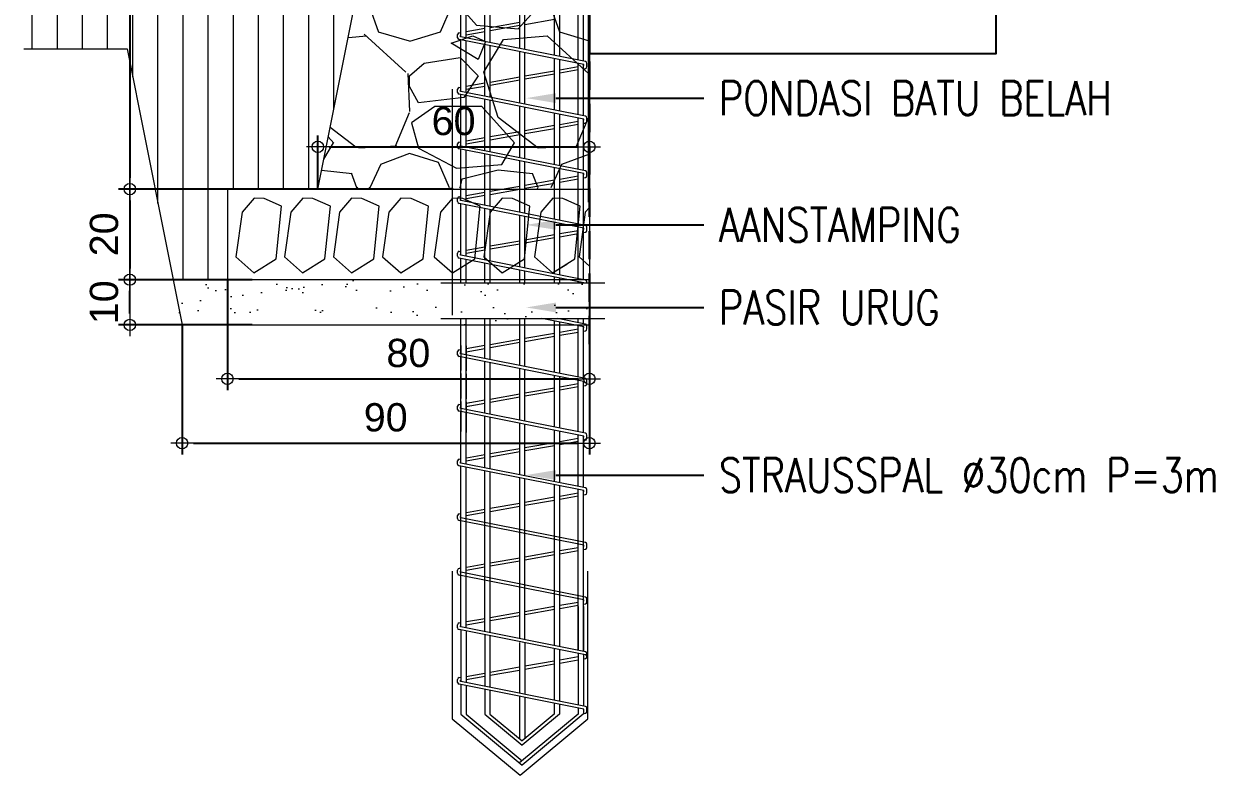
# Model space of a CAD drawing. Header units: millimetres. Extents: x -11 to 1625, y -267 to 180.
# Drawn here: x 885.98 to 896.51, y 97.27 to 103.92 of the extents above; entities that cross this region are included whole.
import ezdxf
from ezdxf import colors
from ezdxf.entities.mleader import LeaderData, LeaderLine
from ezdxf.math import Vec2, Vec3

# ---------------------------------------------------------------- set-up
doc = ezdxf.new("R2010")
doc.units = ezdxf.units.MM
doc.linetypes.add('DASHDOT', pattern=[1, 0.5, -0.25, 0, -0.25])
doc.linetypes.add('HIDDEN', pattern=[0.375, 0.25, -0.125])
for name, color, linetype, lineweight in [('ars', 11, 'Continuous', 5), ('ARSIR BETON', 47, 'Continuous', 5), ('ARSIR WARNA', 43, 'Continuous', 0), ('dinding', 5, 'Continuous', 15), ('KOLOM', 1, 'Continuous', 30), ('TEXT KETERANGAN', 7, 'Continuous', 9), ('u', 6, 'Continuous', 20)]:
    doc.layers.add(name, color=color, linetype=linetype, lineweight=lineweight)
doc.styles.add('ATTR', font='romans.shx', dxfattribs={"width": 0.8, "height": 1.735066})
doc.styles.get("Standard").update_dxf_attribs({"font": 'ARIALUNI.TTF'})
doc.dimstyles.new('SK-25', dxfattribs={"dimtxt": 0.25, "dimasz": 0.1, "dimexe": 0.1, "dimexo": 0, "dimgap": 0.1, "dimtad": 1, "dimdec": 0, "dimlfac": 25, "dimzin": 12, "dimdsep": 46, "dimtxsty": 'Standard', "dimblk": 'BULAT', "dimcen": 0.1, "dimclrd": 256, "dimadec": 0, "dimazin": 3, "dimtfac": 1, "dimtdec": 0, "dimtofl": 0, "dimtmove": 0, "dimatfit": 3, "dimldrblk": 'BULAT', "dimfxl": 0, "dimtolj": 1, "dimtzin": 0, "dimarcsym": 0})

# ---------------------------------------------------------------- blocks, each defined once
blk = doc.blocks.new('BULAT')
for p, q in [((-1, 0), (1, 0)), ((0, -1), (0, 1))]:
    blk.add_line(p, q)
blk.add_circle((0, 0), 0.5)
blk = doc.blocks.new('*D811')
at = {"layer": 'Defpoints', "color": 0}
for p in [(890.985, 102.831), (890.985, 102.473), (888.583, 102.457)]:
    blk.add_point(p, dxfattribs=at)
at = {"layer": 'u', "color": 0, "lineweight": -2}
for p, q in [((888.583, 102.457), (888.583, 102.931)), ((890.985, 102.473), (890.985, 102.931))]:
    blk.add_line(p, q, dxfattribs=at)
at = {"layer": 'u', "lineweight": -2}
blk.add_line((888.683, 102.831), (890.885, 102.831), dxfattribs=at)
at = {"layer": 'u', "lineweight": -2, "xscale": 0.1, "yscale": 0.1, "zscale": 0.1, "rotation": 180}
blk.add_blockref('BULAT', (888.583, 102.831), dxfattribs=at)
at = {"layer": 'u', "lineweight": -2, "xscale": 0.1, "yscale": 0.1, "zscale": 0.1}
blk.add_blockref('BULAT', (890.985, 102.831), dxfattribs=at)
at = {"layer": 'u', "color": 0, "insert": (889.784, 103.058), "char_height": 0.25, "attachment_point": 5}
blk.add_mtext('\\A1;60', dxfattribs=at)
blk = doc.blocks.new('*D809')
at = {"layer": 'Defpoints', "color": 0}
for p in [(887.783, 101.656), (890.985, 101.456), (890.985, 100.779)]:
    blk.add_point(p, dxfattribs=at)
at = {"layer": 'u', "color": 0, "lineweight": -2}
for p, q in [((887.783, 101.656), (887.783, 100.679)), ((890.985, 101.456), (890.985, 100.679))]:
    blk.add_line(p, q, dxfattribs=at)
at = {"layer": 'u', "lineweight": -2}
blk.add_line((887.883, 100.779), (890.885, 100.779), dxfattribs=at)
at = {"layer": 'u', "lineweight": -2, "xscale": 0.1, "yscale": 0.1, "zscale": 0.1, "rotation": 180}
blk.add_blockref('BULAT', (887.783, 100.779), dxfattribs=at)
at = {"layer": 'u', "lineweight": -2, "xscale": 0.1, "yscale": 0.1, "zscale": 0.1}
blk.add_blockref('BULAT', (890.985, 100.779), dxfattribs=at)
at = {"layer": 'u', "color": 0, "insert": (889.384, 101.006), "char_height": 0.25, "attachment_point": 5}
blk.add_mtext('\\A1;80', dxfattribs=at)
blk = doc.blocks.new('*D810')
at = {"layer": 'Defpoints', "color": 0}
for p in [(887.382, 101.256), (890.985, 101.256), (890.985, 100.21)]:
    blk.add_point(p, dxfattribs=at)
at = {"layer": 'u', "color": 0, "lineweight": -2}
for p, q in [((887.382, 101.256), (887.382, 100.11)), ((890.985, 101.256), (890.985, 100.11))]:
    blk.add_line(p, q, dxfattribs=at)
at = {"layer": 'u', "lineweight": -2}
blk.add_line((887.482, 100.21), (890.885, 100.21), dxfattribs=at)
at = {"layer": 'u', "lineweight": -2, "xscale": 0.1, "yscale": 0.1, "zscale": 0.1, "rotation": 180}
blk.add_blockref('BULAT', (887.382, 100.21), dxfattribs=at)
at = {"layer": 'u', "lineweight": -2, "xscale": 0.1, "yscale": 0.1, "zscale": 0.1}
blk.add_blockref('BULAT', (890.985, 100.21), dxfattribs=at)
at = {"layer": 'u', "color": 0, "insert": (889.184, 100.437), "char_height": 0.25, "attachment_point": 5}
blk.add_mtext('\\A1;90', dxfattribs=at)
blk = doc.blocks.new('*D812')
at = {"layer": 'Defpoints', "color": 0}
for p in [(889.78, 108.461), (886.92, 102.457), (889.78, 102.457)]:
    blk.add_point(p, dxfattribs=at)
at = {"layer": 'u', "color": 0, "lineweight": -2}
for p, q in [((889.78, 108.461), (886.82, 108.461)), ((889.78, 102.457), (886.82, 102.457))]:
    blk.add_line(p, q, dxfattribs=at)
at = {"layer": 'u', "lineweight": -2}
blk.add_line((886.92, 108.361), (886.92, 102.557), dxfattribs=at)
at = {"layer": 'u', "lineweight": -2, "xscale": 0.1, "yscale": 0.1, "zscale": 0.1}
for p, rotation in [((886.92, 108.461), 90), ((886.92, 102.457), 270)]:
    blk.add_blockref('BULAT', p, dxfattribs=dict(at, rotation=rotation))
at = {"layer": 'u', "color": 0, "insert": (886.693, 105.459), "char_height": 0.25, "attachment_point": 5, "rotation": 90}
blk.add_mtext('\\A1;150', dxfattribs=at)
blk = doc.blocks.new('*D813')
at = {"layer": 'Defpoints', "color": 0}
for p in [(888.002, 102.457), (886.92, 101.656), (888.002, 101.656)]:
    blk.add_point(p, dxfattribs=at)
at = {"layer": 'u', "color": 0, "lineweight": -2}
for p, q in [((888.002, 102.457), (886.82, 102.457)), ((888.002, 101.656), (886.82, 101.656))]:
    blk.add_line(p, q, dxfattribs=at)
at = {"layer": 'u', "lineweight": -2}
blk.add_line((886.92, 102.357), (886.92, 101.756), dxfattribs=at)
at = {"layer": 'u', "lineweight": -2, "xscale": 0.1, "yscale": 0.1, "zscale": 0.1}
for p, rotation in [((886.92, 102.457), 90), ((886.92, 101.656), 270)]:
    blk.add_blockref('BULAT', p, dxfattribs=dict(at, rotation=rotation))
at = {"layer": 'u', "color": 0, "insert": (886.693, 102.057), "char_height": 0.25, "attachment_point": 5, "rotation": 90}
blk.add_mtext('\\A1;20', dxfattribs=at)
blk = doc.blocks.new('*D814')
at = {"layer": 'Defpoints', "color": 0}
for p in [(886.92, 101.656), (887.303, 101.656), (888.002, 101.256)]:
    blk.add_point(p, dxfattribs=at)
at = {"layer": 'u', "color": 0, "lineweight": -2}
for p, q in [((887.303, 101.656), (886.82, 101.656)), ((888.002, 101.256), (886.82, 101.256))]:
    blk.add_line(p, q, dxfattribs=at)
at = {"layer": 'u', "lineweight": -2}
blk.add_line((886.92, 101.356), (886.92, 101.556), dxfattribs=at)
at = {"layer": 'u', "lineweight": -2, "xscale": 0.1, "yscale": 0.1, "zscale": 0.1}
for p, rotation in [((886.92, 101.656), 90), ((886.92, 101.256), 270)]:
    blk.add_blockref('BULAT', p, dxfattribs=dict(at, rotation=rotation))
at = {"layer": 'u', "color": 0, "insert": (886.693, 101.456), "char_height": 0.25, "attachment_point": 5, "rotation": 90}
blk.add_mtext('\\A1;10', dxfattribs=at)
blk = doc.blocks.new('STRAUS2')
at = {"layer": 'ars'}
for p, q in [((-0.1315, -1.159), (-0.1315, -1.0451)), ((-0.1201, -1.1613), (-0.1201, -1.0473)), ((-0.0784, -1.1696), (-0.0784, -1.0557)), ((-0.0669, -1.1719), (-0.0669, -1.0579)), ((-0.0014, -1.185), (-0.0014, -1.071)), ((0.01, -1.1873), (0.01, -1.0733)), ((0.0756, -1.2003), (0.0756, -1.0864)), ((0.087, -1.2026), (0.087, -1.0887)), ((0.1281, -1.2108), (0.1281, -1.0969)), ((0.1396, -1.2131), (0.1396, -1.0992)), ((-0.0669, -1.1382), (-0.0014, -1.1267)), ((0.01, -1.1316), (0.0756, -1.12)), ((-0.1389, -1.1612), (-0.1389, -1.1542)), ((-0.1356, -1.1503), (-0.1315, -1.1496)), ((-0.1321, -1.1589), (-0.1321, -1.1563)), ((-0.1321, -1.1589), (-0.1321, -1.1563)), ((-0.1321, -1.1565), (-0.1315, -1.1564)), ((-0.1201, -1.1476), (-0.0784, -1.1402)), ((-0.1201, -1.1544), (-0.0784, -1.1471)), ((-0.0669, -1.1451), (-0.0014, -1.1336)), ((-0.1315, -1.1659), (-0.1356, -1.1651)), ((-0.1315, -1.1659), (-0.1356, -1.1651)), ((-0.1315, -1.159), (-0.1321, -1.1589)), ((-0.1315, -1.159), (-0.1321, -1.1589)), ((-0.1315, -1.159), (-0.1321, -1.1589)), ((-0.1315, -1.159), (-0.1321, -1.1589)), ((0.1438, -1.214), (-0.1315, -1.159)), ((-0.1315, -1.2798), (-0.1315, -1.1659)), ((0.1401, -1.2201), (-0.1315, -1.1659)), ((-0.1201, -1.2821), (-0.1201, -1.1681)), ((-0.0784, -1.2904), (-0.0784, -1.1765)), ((-0.0669, -1.2927), (-0.0669, -1.1787)), ((-0.0014, -1.3058), (-0.0014, -1.1918)), ((0.01, -1.3081), (0.01, -1.1941)), ((0.0756, -1.3211), (0.0756, -1.2072)), ((0.087, -1.3234), (0.087, -1.2095)), ((0.01, -1.2455), (0.0756, -1.234)), ((0.087, -1.232), (0.1281, -1.2247)), ((0.087, -1.2388), (0.1281, -1.2316)), ((0.1281, -1.3316), (0.1281, -1.2177)), ((0.1396, -1.3339), (0.1396, -1.22)), ((0.1396, -1.2227), (0.1401, -1.2226)), ((0.1396, -1.2296), (0.1437, -1.2289)), ((0.1401, -1.2226), (0.1401, -1.2201)), ((0.147, -1.2249), (0.147, -1.2179)), ((-0.1201, -1.2684), (-0.0784, -1.261)), ((-0.0669, -1.259), (-0.0014, -1.2475)), ((-0.0669, -1.2659), (-0.0014, -1.2544)), ((0.01, -1.2523), (0.0756, -1.2408)), ((-0.1389, -1.282), (-0.1389, -1.275)), ((-0.1356, -1.2711), (-0.1315, -1.2704)), ((-0.1315, -1.2867), (-0.1356, -1.2859)), ((-0.1315, -1.2867), (-0.1356, -1.2859)), ((-0.1321, -1.2797), (-0.1321, -1.2771)), ((-0.1321, -1.2797), (-0.1321, -1.2771)), ((-0.1321, -1.2773), (-0.1315, -1.2772)), ((-0.1315, -1.2798), (-0.1321, -1.2797)), ((-0.1315, -1.2798), (-0.1321, -1.2797)), ((-0.1315, -1.2798), (-0.1321, -1.2797)), ((-0.1315, -1.2798), (-0.1321, -1.2797)), ((0.1438, -1.3348), (-0.1315, -1.2798)), ((-0.1315, -1.4006), (-0.1315, -1.2867)), ((0.1401, -1.3409), (-0.1315, -1.2867)), ((-0.1201, -1.2752), (-0.0784, -1.2679)), ((-0.1201, -1.4029), (-0.1201, -1.2889)), ((-0.0784, -1.4112), (-0.0784, -1.2973)), ((-0.0669, -1.4135), (-0.0669, -1.2995)), ((-0.0014, -1.4266), (-0.0014, -1.3126)), ((0.01, -1.4289), (0.01, -1.3149)), ((0.0756, -1.4419), (0.0756, -1.328)), ((0.087, -1.4442), (0.087, -1.3303)), ((0.1281, -1.4524), (0.1281, -1.3385)), ((0.1396, -1.4547), (0.1396, -1.3408)), ((0.1401, -1.3434), (0.1401, -1.3409)), ((0.147, -1.3457), (0.147, -1.3387)), ((-0.0669, -1.3798), (-0.0014, -1.3683)), ((0.01, -1.3663), (0.0756, -1.3548)), ((0.01, -1.3731), (0.0756, -1.3616)), ((0.087, -1.3528), (0.1281, -1.3455)), ((0.087, -1.3596), (0.1281, -1.3524)), ((0.1396, -1.3435), (0.1401, -1.3434)), ((0.1396, -1.3504), (0.1437, -1.3497)), ((-0.1356, -1.3919), (-0.1315, -1.3912)), ((-0.1201, -1.3892), (-0.0784, -1.3818)), ((-0.1201, -1.396), (-0.0784, -1.3887)), ((-0.0669, -1.3867), (-0.0014, -1.3752)), ((-0.1389, -1.4028), (-0.1389, -1.3958)), ((-0.1315, -1.4075), (-0.1356, -1.4067)), ((-0.1315, -1.4075), (-0.1356, -1.4067)), ((-0.1321, -1.4005), (-0.1321, -1.3979)), ((-0.1321, -1.4005), (-0.1321, -1.3979)), ((-0.1321, -1.3981), (-0.1315, -1.398)), ((-0.1315, -1.4006), (-0.1321, -1.4005)), ((-0.1315, -1.4006), (-0.1321, -1.4005)), ((-0.1315, -1.4006), (-0.1321, -1.4005)), ((-0.1315, -1.4006), (-0.1321, -1.4005)), ((0.1438, -1.4555), (-0.1315, -1.4006)), ((-0.1315, -1.5214), (-0.1315, -1.4075)), ((0.1401, -1.4617), (-0.1315, -1.4075)), ((-0.1201, -1.5237), (-0.1201, -1.4097)), ((-0.0784, -1.532), (-0.0784, -1.4181)), ((-0.0669, -1.5343), (-0.0669, -1.4203)), ((-0.0014, -1.5474), (-0.0014, -1.4334)), ((0.01, -1.5496), (0.01, -1.4357)), ((0.0756, -1.5627), (0.0756, -1.4488)), ((0.087, -1.565), (0.087, -1.4511)), ((0.087, -1.4736), (0.1281, -1.4663)), ((0.087, -1.4804), (0.1281, -1.4732)), ((0.1281, -1.5732), (0.1281, -1.4593)), ((0.1396, -1.5755), (0.1396, -1.4616)), ((0.1396, -1.4643), (0.1401, -1.4642)), ((0.1396, -1.4712), (0.1437, -1.4705)), ((0.1401, -1.4642), (0.1401, -1.4617)), ((0.147, -1.4665), (0.147, -1.4595)), ((-0.0669, -1.5006), (-0.0014, -1.4891)), ((-0.0669, -1.5075), (-0.0014, -1.4959)), ((0.01, -1.4871), (0.0756, -1.4756)), ((0.01, -1.4939), (0.0756, -1.4824)), ((-0.1389, -1.5236), (-0.1389, -1.5166)), ((-0.1356, -1.5127), (-0.1315, -1.512)), ((-0.1321, -1.5213), (-0.1321, -1.5187)), ((-0.1321, -1.5213), (-0.1321, -1.5187)), ((-0.1321, -1.5189), (-0.1315, -1.5188)), ((-0.1315, -1.5214), (-0.1321, -1.5213)), ((-0.1315, -1.5214), (-0.1321, -1.5213)), ((-0.1315, -1.5214), (-0.1321, -1.5213)), ((-0.1315, -1.5214), (-0.1321, -1.5213)), ((0.1438, -1.5763), (-0.1315, -1.5214)), ((-0.1201, -1.5099), (-0.0784, -1.5026)), ((-0.1201, -1.5168), (-0.0784, -1.5095)), ((-0.1315, -1.5282), (-0.1356, -1.5275)), ((-0.1315, -1.5282), (-0.1356, -1.5275)), ((-0.1315, -1.6422), (-0.1315, -1.5282)), ((0.1401, -1.5825), (-0.1315, -1.5282)), ((-0.1201, -1.6445), (-0.1201, -1.5305)), ((-0.0784, -1.6528), (-0.0784, -1.5389)), ((-0.0669, -1.6551), (-0.0669, -1.5411)), ((-0.0014, -1.6682), (-0.0014, -1.5542)), ((0.01, -1.6704), (0.01, -1.5565)), ((0.0756, -1.6835), (0.0756, -1.5696)), ((0.087, -1.6858), (0.087, -1.5719)), ((0.01, -1.6079), (0.0756, -1.5964)), ((0.01, -1.6147), (0.0756, -1.6032)), ((0.087, -1.5944), (0.1281, -1.5871)), ((0.087, -1.6012), (0.1281, -1.594)), ((0.1281, -1.694), (0.1281, -1.5801)), ((0.1396, -1.6963), (0.1396, -1.5824)), ((0.1396, -1.5851), (0.1401, -1.585)), ((0.1396, -1.592), (0.1437, -1.5913)), ((0.1401, -1.585), (0.1401, -1.5825)), ((0.147, -1.5873), (0.147, -1.5803)), ((-0.1201, -1.6307), (-0.0784, -1.6234)), ((-0.1201, -1.6376), (-0.0784, -1.6303)), ((-0.0669, -1.6214), (-0.0014, -1.6099)), ((-0.0669, -1.6283), (-0.0014, -1.6167)), ((-0.1389, -1.6444), (-0.1389, -1.6374)), ((-0.1356, -1.6335), (-0.1315, -1.6328)), ((-0.1315, -1.649), (-0.1356, -1.6483)), ((-0.1315, -1.649), (-0.1356, -1.6483)), ((-0.1321, -1.6421), (-0.1321, -1.6395)), ((-0.1321, -1.6421), (-0.1321, -1.6395)), ((-0.1321, -1.6397), (-0.1315, -1.6396)), ((-0.1315, -1.6422), (-0.1321, -1.6421)), ((-0.1315, -1.6422), (-0.1321, -1.6421)), ((-0.1315, -1.6422), (-0.1321, -1.6421)), ((-0.1315, -1.6422), (-0.1321, -1.6421)), ((0.1438, -1.6971), (-0.1315, -1.6422)), ((-0.1315, -1.7032), (-0.1315, -1.649)), ((0.1401, -1.7033), (-0.1315, -1.649)), ((-0.1201, -1.7032), (-0.1201, -1.6513)), ((-0.0784, -1.7032), (-0.0784, -1.6597)), ((-0.0669, -1.7032), (-0.0669, -1.6619)), ((-0.0014, -1.7032), (-0.0014, -1.675)), ((0.01, -1.7032), (0.01, -1.6773)), ((0.0756, -1.7032), (0.0756, -1.6904)), ((0.087, -1.7032), (0.087, -1.6927)), ((0.1281, -1.7032), (0.1281, -1.7009)), ((0.1396, -1.7032), (0.1396, -1.7032)), ((0.147, -1.7032), (0.147, -1.7011)), ((-0.1315, -1.8601), (-0.1315, -1.7819)), ((-0.1201, -1.8624), (-0.1201, -1.7819)), ((-0.0784, -1.8707), (-0.0784, -1.7819)), ((-0.0669, -1.873), (-0.0669, -1.7819)), ((-0.0014, -1.8861), (-0.0014, -1.7819)), ((0.01, -1.8883), (0.01, -1.7819)), ((0.1401, -1.8004), (0.0477, -1.7819)), ((0.0756, -1.9014), (0.0756, -1.7875)), ((0.1438, -1.7942), (0.082, -1.7819)), ((0.087, -1.9037), (0.087, -1.7897)), ((0.1281, -1.7911), (0.1281, -1.7819)), ((0.1396, -1.7934), (0.1396, -1.7819)), ((0.01, -1.8258), (0.0756, -1.8143)), ((0.087, -1.8123), (0.1281, -1.805)), ((0.087, -1.8191), (0.1281, -1.8119)), ((0.1281, -1.9119), (0.1281, -1.798)), ((0.1396, -1.9142), (0.1396, -1.8002)), ((0.1396, -1.803), (0.1401, -1.8029)), ((0.1396, -1.8099), (0.1437, -1.8091)), ((0.1401, -1.8029), (0.1401, -1.8004)), ((0.147, -1.8052), (0.147, -1.7981)), ((-0.1315, -1.8416), (-0.1315, -1.8973)), ((-0.1201, -1.8486), (-0.0784, -1.8413)), ((-0.1201, -1.8421), (-0.1201, -1.8978)), ((-0.0669, -1.8393), (-0.0014, -1.8278)), ((-0.0669, -1.8461), (-0.0014, -1.8346)), ((0.01, -1.8326), (0.0756, -1.8211)), ((-0.1389, -1.8623), (-0.1389, -1.8553)), ((-0.1356, -1.8514), (-0.1315, -1.8506)), ((-0.1315, -1.8669), (-0.1356, -1.8662)), ((-0.1321, -1.86), (-0.1321, -1.8574)), ((-0.1321, -1.86), (-0.1321, -1.8574)), ((-0.1321, -1.8576), (-0.1315, -1.8575)), ((-0.1315, -1.8601), (-0.1321, -1.86)), ((-0.1315, -1.8601), (-0.1321, -1.86)), ((0.1438, -1.915), (-0.1315, -1.8601)), ((0.1401, -1.9211), (-0.1315, -1.8669)), ((-0.1315, -1.9809), (-0.1315, -1.8669)), ((-0.1201, -1.8555), (-0.0784, -1.8481)), ((-0.1201, -1.9832), (-0.1201, -1.8692)), ((-0.0784, -1.9915), (-0.0784, -1.8775)), ((-0.0669, -1.9938), (-0.0669, -1.8798)), ((-0.0014, -2.0068), (-0.0014, -1.8929)), ((0.01, -2.0091), (0.01, -1.8952)), ((-0.1315, -1.9036), (-0.1315, -1.9593)), ((-0.1315, -1.9177), (-0.1315, -1.9593)), ((-0.1201, -1.9041), (-0.1201, -1.9598)), ((-0.1201, -1.92), (-0.1201, -1.9598)), ((0.0756, -2.0222), (0.0756, -1.9083)), ((0.087, -2.0245), (0.087, -1.9105)), ((0.1281, -2.0327), (0.1281, -1.9188)), ((0.1396, -2.035), (0.1396, -1.921)), ((0.1401, -1.9237), (0.1401, -1.9211)), ((0.147, -1.926), (0.147, -1.9189)), ((0.01, -1.9466), (0.0756, -1.9351)), ((0.01, -1.9534), (0.0756, -1.9419)), ((0.087, -1.9331), (0.1281, -1.9258)), ((0.087, -1.9399), (0.1281, -1.9327)), ((0.1396, -1.9238), (0.1401, -1.9237)), ((0.1396, -1.9307), (0.1437, -1.9299)), ((-0.1356, -1.9722), (-0.1315, -1.9714)), ((-0.1315, -1.9656), (-0.1315, -2.0317)), ((-0.1201, -1.9694), (-0.0784, -1.9621)), ((-0.1201, -1.9661), (-0.1201, -2.034)), ((-0.1201, -1.9694), (-0.1122, -1.968)), ((-0.1201, -1.9763), (-0.0784, -1.9689)), ((-0.0669, -1.9601), (-0.0014, -1.9486)), ((-0.0669, -1.9669), (-0.0014, -1.9554)), ((-0.1389, -1.9831), (-0.1389, -1.9761)), ((-0.1315, -1.9877), (-0.1356, -1.987)), ((-0.1321, -1.9808), (-0.1321, -1.9782)), ((-0.1321, -1.9808), (-0.1321, -1.9782)), ((-0.1321, -1.9784), (-0.1315, -1.9783)), ((-0.1315, -1.9809), (-0.1321, -1.9808)), ((-0.1315, -1.9809), (-0.1321, -1.9808)), ((0.1438, -2.0358), (-0.1315, -1.9809)), ((0.1401, -2.0419), (-0.1315, -1.9877)), ((-0.1315, -2.1017), (-0.1315, -1.9877)), ((-0.1201, -1.9763), (-0.1122, -1.9749)), ((-0.1201, -2.104), (-0.1201, -1.99)), ((-0.0784, -2.1123), (-0.0784, -1.9983)), ((-0.0669, -2.1146), (-0.0669, -2.0006)), ((-0.0014, -2.1276), (-0.0014, -2.0137)), ((0.01, -2.1299), (0.01, -2.016)), ((0.0756, -2.143), (0.0756, -2.0291)), ((0.087, -2.1453), (0.087, -2.0313)), ((0.087, -2.0539), (0.1281, -2.0466)), ((0.1281, -2.0935), (0.1281, -2.0396)), ((0.1396, -2.0935), (0.1396, -2.0418)), ((0.1396, -2.0446), (0.1401, -2.0445)), ((0.1396, -2.0515), (0.1437, -2.0507)), ((0.1401, -2.0445), (0.1401, -2.0419)), ((0.147, -2.0468), (0.147, -2.0397)), ((-0.0669, -2.0809), (-0.0014, -2.0694)), ((-0.0669, -2.0877), (-0.0014, -2.0762)), ((0.01, -2.0674), (0.0756, -2.0559)), ((0.01, -2.0742), (0.0756, -2.0627)), ((0.087, -2.0607), (0.1281, -2.0535)), ((-0.1389, -2.1038), (-0.1389, -2.0969)), ((-0.1356, -2.0929), (-0.1315, -2.0922)), ((-0.1321, -2.1016), (-0.1321, -2.099)), ((-0.1321, -2.1016), (-0.1321, -2.099)), ((-0.1321, -2.0992), (-0.1315, -2.0991)), ((-0.1315, -2.1017), (-0.1321, -2.1016)), ((-0.1315, -2.1017), (-0.1321, -2.1016)), ((-0.1315, -2.1017), (-0.1315, -2.0945)), ((0.1438, -2.1566), (-0.1315, -2.1017)), ((-0.1201, -2.0971), (-0.0784, -2.0897)), ((-0.119, -2.09), (-0.0784, -2.0829)), ((0.1281, -2.1535), (0.1281, -2.0935)), ((0.1396, -2.1558), (0.1396, -2.0935)), ((0.1401, -2.1627), (-0.1357, -2.1077)), ((-0.1315, -2.4641), (-0.1315, -2.1085)), ((-0.1201, -2.4663), (-0.1201, -2.1108)), ((-0.0784, -2.4747), (-0.0784, -2.1191)), ((-0.0669, -2.477), (-0.0669, -2.1214)), ((-0.0014, -2.49), (-0.0014, -2.1345)), ((0.01, -2.4923), (0.01, -2.1368)), ((0.0756, -2.5054), (0.0756, -2.1499)), ((0.087, -2.5077), (0.087, -2.1521)), ((0.01, -2.1882), (0.0756, -2.1767)), ((0.01, -2.195), (0.0756, -2.1835)), ((0.087, -2.1746), (0.1281, -2.1674)), ((0.087, -2.1815), (0.1281, -2.1743)), ((0.1281, -2.5159), (0.1281, -2.1604)), ((0.1396, -2.5182), (0.1396, -2.1626)), ((0.1396, -2.1654), (0.1401, -2.1653)), ((0.1396, -2.1723), (0.1437, -2.1715)), ((0.1401, -2.1653), (0.1401, -2.1627)), ((0.147, -2.1676), (0.147, -2.1605)), ((-0.1201, -2.2179), (-0.0784, -2.2105)), ((-0.119, -2.2108), (-0.0784, -2.2037)), ((-0.0669, -2.2017), (-0.0014, -2.1902)), ((-0.0669, -2.2085), (-0.0014, -2.197)), ((-0.1389, -2.2246), (-0.1389, -2.2177)), ((-0.1389, -2.2246), (-0.1389, -2.2177)), ((0.1401, -2.2835), (-0.1357, -2.2285)), ((-0.1356, -2.2137), (-0.1315, -2.213)), ((-0.1321, -2.2224), (-0.1321, -2.2198)), ((-0.1321, -2.2224), (-0.1321, -2.2198)), ((-0.1321, -2.22), (-0.1315, -2.2199)), ((-0.1315, -2.2225), (-0.1321, -2.2224)), ((-0.1315, -2.2225), (-0.1321, -2.2224)), ((-0.1315, -2.2225), (-0.1315, -2.2153)), ((0.1438, -2.2774), (-0.1315, -2.2225)), ((0.1281, -2.2743), (0.1281, -2.2143)), ((0.1396, -2.2766), (0.1396, -2.2143)), ((0.087, -2.2954), (0.1281, -2.2882)), ((0.1396, -2.2862), (0.1401, -2.2861)), ((0.1401, -2.2861), (0.1401, -2.2835)), ((0.147, -2.2884), (0.147, -2.2813)), ((-0.0669, -2.3225), (-0.0014, -2.311)), ((0.01, -2.309), (0.0756, -2.2975)), ((0.01, -2.3158), (0.0756, -2.3043)), ((0.087, -2.3023), (0.1281, -2.2951)), ((0.1396, -2.2931), (0.1437, -2.2923)), ((-0.1389, -2.3454), (-0.1389, -2.3385)), ((-0.1389, -2.3454), (-0.1389, -2.3385)), ((-0.1356, -2.3345), (-0.1315, -2.3338)), ((-0.1321, -2.3432), (-0.1321, -2.3406)), ((-0.1321, -2.3432), (-0.1321, -2.3406)), ((-0.1321, -2.3408), (-0.1315, -2.3407)), ((-0.1315, -2.3433), (-0.1315, -2.3361)), ((-0.1201, -2.3387), (-0.0784, -2.3313)), ((-0.119, -2.3316), (-0.0784, -2.3245)), ((-0.0669, -2.3293), (-0.0014, -2.3178)), ((0.1281, -2.3951), (0.1281, -2.3351)), ((0.1396, -2.3974), (0.1396, -2.3351)), ((0.1401, -2.4043), (-0.1357, -2.3493)), ((-0.1315, -2.3433), (-0.1321, -2.3432)), ((-0.1315, -2.3433), (-0.1321, -2.3432)), ((0.1438, -2.3982), (-0.1315, -2.3433)), ((0.01, -2.4298), (0.0756, -2.4182)), ((0.087, -2.4162), (0.1281, -2.409)), ((0.087, -2.4231), (0.1281, -2.4159)), ((0.1281, -2.4187), (0.1281, -2.5159)), ((0.1396, -2.407), (0.1401, -2.4069)), ((0.1396, -2.4139), (0.1437, -2.4131)), ((0.1396, -2.4187), (0.1396, -2.5182)), ((0.1401, -2.4069), (0.1401, -2.4043)), ((0.147, -2.4092), (0.147, -2.4021)), ((-0.119, -2.4524), (-0.0784, -2.4453)), ((-0.0669, -2.4433), (-0.0014, -2.4318)), ((-0.0669, -2.4501), (-0.0014, -2.4386)), ((0.01, -2.4366), (0.0756, -2.4251)), ((-0.1389, -2.4662), (-0.1389, -2.4593)), ((-0.1389, -2.4662), (-0.1389, -2.4593)), ((0.1401, -2.5251), (-0.1357, -2.4701)), ((-0.1356, -2.4553), (-0.1315, -2.4546)), ((-0.1321, -2.464), (-0.1321, -2.4614)), ((-0.1321, -2.464), (-0.1321, -2.4614)), ((-0.1321, -2.4616), (-0.1315, -2.4615)), ((-0.1315, -2.4641), (-0.1321, -2.464)), ((-0.1315, -2.4641), (-0.1321, -2.464)), ((-0.1315, -2.4641), (-0.1315, -2.4569)), ((0.1438, -2.519), (-0.1315, -2.4641)), ((-0.1315, -2.4709), (-0.1315, -2.5849)), ((0.1438, -2.5259), (-0.1315, -2.4709)), ((-0.1201, -2.4595), (-0.0784, -2.4521)), ((-0.1201, -2.4732), (-0.1201, -2.5871)), ((0.1281, -2.5159), (0.1281, -2.4559)), ((0.1396, -2.5182), (0.1396, -2.4559)), ((-0.0789, -2.4814), (-0.0789, -2.5953)), ((-0.0675, -2.4837), (-0.0675, -2.5976)), ((-0.002, -2.4982), (-0.002, -2.6107)), ((0.0095, -2.4987), (0.0095, -2.613)), ((0.075, -2.5121), (0.075, -2.6261)), ((0.0864, -2.5144), (0.0864, -2.6283)), ((0.1281, -2.5227), (0.1281, -2.6367)), ((0.1396, -2.525), (0.1396, -2.639)), ((0.1401, -2.5277), (0.1401, -2.5251)), ((0.147, -2.53), (0.147, -2.5229)), ((-0.0669, -2.5641), (-0.002, -2.5526)), ((0.01, -2.5505), (0.075, -2.5391)), ((0.01, -2.5574), (0.075, -2.546)), ((0.087, -2.537), (0.1281, -2.5298)), ((0.087, -2.5439), (0.1281, -2.5366)), ((0.1396, -2.5278), (0.1401, -2.5277)), ((0.1396, -2.5347), (0.1437, -2.5339)), ((-0.1356, -2.5761), (-0.1315, -2.5754)), ((-0.1201, -2.5734), (-0.0784, -2.5661)), ((-0.1201, -2.5802), (-0.0784, -2.5729)), ((-0.0669, -2.5709), (-0.002, -2.5595)), ((-0.1389, -2.587), (-0.1389, -2.5801)), ((-0.1315, -2.5917), (-0.1356, -2.591)), ((-0.1321, -2.5848), (-0.1321, -2.5822)), ((-0.1321, -2.5848), (-0.1321, -2.5822)), ((-0.1321, -2.5824), (-0.1315, -2.5823)), ((-0.1315, -2.5849), (-0.1321, -2.5848)), ((-0.1315, -2.5849), (-0.1321, -2.5848)), ((0.1438, -2.6398), (-0.1315, -2.5849)), ((0.1401, -2.6459), (-0.1315, -2.5917)), ((-0.1315, -2.5917), (-0.1315, -2.657)), ((-0.1201, -2.594), (-0.1201, -2.657)), ((-0.0789, -2.6022), (-0.0789, -2.657)), ((-0.0675, -2.6045), (-0.0675, -2.657)), ((-0.002, -2.6176), (-0.002, -2.7116)), ((0.0095, -2.6198), (0.0095, -2.7116)), ((-0.1315, -2.657), (0.0037, -2.7697)), ((-0.1201, -2.657), (0.0037, -2.7602)), ((-0.0789, -2.657), (0.0037, -2.7258)), ((-0.0675, -2.657), (0.0037, -2.7163)), ((0.1276, -2.657), (-0.002, -2.7649)), ((0.139, -2.657), (0.0037, -2.7697)), ((0.0864, -2.657), (0.0037, -2.7258)), ((0.075, -2.657), (0.0037, -2.7163)), ((0.075, -2.6329), (0.075, -2.657)), ((0.0864, -2.6352), (0.0864, -2.657)), ((0.1281, -2.6435), (0.1281, -2.657)), ((0.1396, -2.6458), (0.1396, -2.657)), ((0.1396, -2.6486), (0.1401, -2.6485)), ((0.1396, -2.6554), (0.1437, -2.6547)), ((0.1401, -2.6485), (0.1401, -2.6459)), ((0.147, -2.6508), (0.147, -2.6437))]:
    blk.add_line(p, q, dxfattribs=at)
at = {"layer": 'ars', "linetype": 'DASHDOT'}
for points in [[(-0.15, -1.7748), (-0.15, 0), (0.15, 0), (0.15, -1.7748)], [(-0.1762, -1.7032), (0.1871, -1.7032)], [(-0.1762, -1.7819), (0.1871, -1.7819)], [(-0.1506, -2.3405), (-0.1506, -2.667), (-0.0006, -2.792), (0.1494, -2.667), (0.1494, -2.3405)]]:
    blk.add_lwpolyline(points, dxfattribs=at)
at = {"layer": 'ars'}
for centre, start, end in [((-0.1349, -1.1542), 99.9625, 180), ((-0.1349, -1.1612), 180, 260.0375), ((-0.1349, -1.1612), 180, 260.0375), ((0.143, -1.2249), 279.9625, 0), ((0.143, -1.2179), 0, 78.7118), ((-0.1349, -1.275), 99.9625, 180), ((-0.1349, -1.282), 180, 260.0375), ((-0.1349, -1.282), 180, 260.0375), ((0.143, -1.3387), 0, 78.7118), ((0.143, -1.3457), 279.9625, 0), ((-0.1349, -1.3958), 99.9625, 180), ((-0.1349, -1.4028), 180, 260.0375), ((-0.1349, -1.4028), 180, 260.0375), ((0.143, -1.4665), 279.9625, 0), ((0.143, -1.4595), 0, 78.7118), ((-0.1349, -1.5166), 99.9625, 180), ((-0.1349, -1.5236), 180, 260.0375), ((-0.1349, -1.5236), 180, 260.0375), ((0.143, -1.5803), 0, 78.7118), ((0.143, -1.5873), 279.9625, 0), ((-0.1349, -1.6374), 99.9625, 180), ((-0.1349, -1.6444), 180, 260.0375), ((-0.1349, -1.6444), 180, 260.0375), ((0.143, -1.7011), 0, 78.7118), ((0.143, -1.8052), 279.9625, 0), ((0.143, -1.7981), 0, 78.7118), ((-0.1349, -1.8553), 99.9625, 180), ((-0.1349, -1.8623), 180, 260.0375), ((0.143, -1.9189), 0, 78.7118), ((0.143, -1.926), 279.9625, 0), ((-0.1349, -1.9761), 99.9625, 180), ((-0.1349, -1.9831), 180, 260.0375), ((0.143, -2.0468), 279.9625, 0), ((0.143, -2.0397), 0, 78.7118), ((-0.1349, -2.0969), 99.9625, 180), ((-0.1349, -2.1038), 180, 258.7118), ((0.143, -2.1605), 0, 78.7118), ((0.143, -2.1676), 279.9625, 0), ((-0.1349, -2.2177), 99.9625, 180), ((-0.1349, -2.2246), 180, 258.7118), ((-0.1349, -2.2246), 180, 258.7118), ((0.143, -2.2884), 279.9625, 0), ((0.143, -2.2813), 0, 78.7118), ((-0.1349, -2.3385), 99.9625, 180), ((-0.1349, -2.3454), 180, 258.7118), ((-0.1349, -2.3454), 180, 258.7118), ((0.143, -2.4092), 279.9625, 0), ((0.143, -2.4021), 0, 78.7118), ((-0.1349, -2.4593), 99.9625, 180), ((-0.1349, -2.4662), 180, 258.7118), ((-0.1349, -2.4662), 180, 258.7118), ((0.143, -2.5229), 0, 78.7118), ((0.143, -2.5298), 0, 78.7118), ((0.143, -2.53), 279.9625, 0), ((-0.1349, -2.5801), 99.9625, 180), ((-0.1349, -2.587), 180, 260.0375), ((0.143, -2.6508), 279.9625, 0), ((0.143, -2.6437), 0, 78.7118)]:
    blk.add_arc(centre, 0.00399, start, end, dxfattribs=at)

msp = doc.modelspace()

# ---------------------------------------------------------------- hatches: boundary and pattern name
at = {"layer": 'ARSIR BETON'}
h = msp.add_hatch(dxfattribs=at)
h.set_pattern_fill('GRAVEL', color=256, scale=1.601209, style=0)
h.set_pattern_definition([(311.9872, (889.83225, 104.05806), (12.8096725, -14.410887), [0.21542, -21.32665]), (355.0303, (889.976354, 103.89794), (-19.2145147, 1.6011955), [0.36967, -36.59712]), (47.4896, (890.34463, 103.86592), (-16.0120793, -17.6133175), [0.26066, -25.80514]), (272.7263, (890.969104, 103.46562), (-1.601203, 32.0241889), [0.336635, -33.326865]), (247.1663, (890.985116, 103.12936), (8.006063, 19.2145073), [0.3301, -32.67968]), (182.7263, (890.85702, 102.82513), (32.0241889, 1.601203), [0.336635, -33.326865]), (142.3058, (890.520765, 102.80912), (20.8157342, -16.01207883), [0.445183, -44.07305]), (107.7447, (890.1685, 103.081326), (-11.2084832, 35.2266012), [0.4203, -41.60954]), (58.5704, (890.0404, 103.48163), (12.8096885, 20.8157145), [0.337775, -33.439774]), (4.7636, (890.21654, 103.76985), (-17.613305, -1.601196), [0.38562, -18.89549]), (317.6026, (890.600826, 103.80187), (19.2145248, -17.61329094), [0.498693, -49.37069]), (41.186, (889.3839, 103.4496), (11.2084707, 9.607252), [0.17021, -16.85088]), (8.5308, (889.512, 103.56169), (-20.8157197, -3.2024315), [0.323824, -32.05863]), (315, (889.8322, 103.6097), (0, -1.6012), [0.22644, -2.038]), (336.8014, (889.94433, 103.80187), (-8.006047, 3.202421), [0.12194, -12.0725]), (248.1986, (890.0564, 103.75383), (1.60121, 4.803629), [0.17246, -8.45032]), (149.036, (889.99237, 103.5937), (-4.803625, 3.202423), [0.2801, -9.05648]), (18.435, (889.7522, 103.7378), (-3.20242, -1.601207), [0.20254, -4.86093]), (163.6105, (890.98512, 103.75383), (-16.0120977, 4.8036166), [0.283734, -28.08977]), (109.6538, (890.71291, 103.83389), (6.40483, -17.613307), [0.23804, -23.56565]), (246.8014, (889.75218, 104.05806), (3.202421, 8.006047), [0.24389, -11.95056]), (196.3895, (889.65611, 103.833895), (16.0120977, 4.8036166), [0.283734, -28.08977]), (200.556, (890.98512, 102.76108), (8.00605, 3.2024124), [0.27361, -13.40713]), (245.225, (890.72892, 102.66501), (8.0060346, 17.613309), [0.22926, -22.69657]), (113.1986, (889.73617, 102.45685), (-3.202421, 8.006047), [0.24389, -11.95056]), (162.646, (889.6401, 102.68102), (20.8157257, -6.4048289), [0.26841, -26.57275]), (110.556, (890.52077, 102.45685), (3.2024124, -8.00605), [0.13681, -13.54393]), (78.69, (889.83225, 102.45685), (1.601206, 6.404839), [0.08165, -8.08295]), (14.036, (889.84826, 102.5369), (-4.80363, -1.601206), [0.3301, -6.27186]), (353.991, (890.1685, 102.616975), (-16.0120938, 1.6012083), [0.30591, -30.28515]), (236.31, (889.99237, 103.4496), (1.60121, 3.20242), [0.23093, -5.54231]), (186.8428, (889.86427, 103.25746), (-27.2205591, -3.20243165), [0.403175, -39.91425]), (119.0546, (889.46397, 103.20942), (6.4048377, -11.2084666), [0.16485, -16.3206]), (90, (889.3839, 103.3535), (1.6012, 1.6012), [0.09607, -1.50514]), (59.7436, (890.20052, 102.66501), (-6.4048295, -11.2084699), [0.22245, -22.02227]), (131.9872, (890.31261, 102.85716), (-12.8096725, 14.410887), [0.43084, -21.11123]), (180, (890.0244, 103.1774), (-1.6012, 1.6012), [0.4163, -1.1849]), (214.6952, (889.60808, 103.1774), (16.012085, 11.2084797), [0.25317, -25.06417]), (285.9454, (889.39992, 103.0333), (1.601209, -6.404838), [0.23314, -11.42384]), (332.354, (889.46397, 102.80912), (30.42297226, -16.01210654), [0.37959, -37.57954]), (4.5739, (889.80022, 102.63299), (20.81572335, 1.6012011), [0.40158, -39.756547])])
h.paths.add_polyline_path([(888.583302, 102.4568544), (889.7853247, 108.4402857), (890.9851161, 108.4613898), (890.9851161, 102.4568544)])
h = msp.add_hatch(dxfattribs=at)
h.set_pattern_fill('AR-SAND', color=256, scale=0.200151, style=0)
h.set_pattern_definition([(37.5, (864.3192, 87.52957), (-0.0126082, 0.385656), [0, -0.3042298, 0, -0.340257, 0, -0.3252457]), (7.5, (864.3192, 87.52957), (0.354223, 0.564856), [0, -0.164124, 0, -0.274207, 0, -0.1050794]), (327.5, (864.073, 87.52957), (0.623299, 0.0011327), [0, -0.1000756, 0, -0.360272, 0, -0.4703553]), (317.5, (864.073, 87.52957), (0.60168, 0.175668), [0, -0.0500378, 0, -0.2361784, 0, -0.270204])])
h.paths.add_polyline_path([(887.3823949, 101.2559474), (887.3027991, 101.6562497), (890.9851161, 101.6562497), (890.9851161, 101.2559474)])
at = {"layer": 'ARSIR WARNA'}
h = msp.add_hatch(dxfattribs=at)
h.set_pattern_fill('LINE', color=15, scale=0.070053, angle=90, style=0)
h.set_pattern_definition([(90, (877.15962, 172.18575), (0.222418, 1e-17), [])])
h.paths.add_polyline_path([(885.9822138, 106.9413899), (885.9822138, 103.6968174), (886.8970544, 103.6968174), (887.3027991, 101.6562497), (887.7826972, 101.6562497), (887.7826972, 102.4568544), (888.583302, 102.4568544), (889.480209, 106.9413899)])

# ---------------------------------------------------------------- linework, layer by layer
msp.add_lwpolyline([(894.5849649, 106.3413898), (894.1850405, 106.3413898), (894.1850405, 104.0573898), (891.3850405, 104.0573898), (891.3850405, 108.4613898), (890.9851161, 108.4613898), (890.9851161, 103.6574654), (894.5849649, 103.6574654)], close=True)
at = {"layer": 'ARSIR BETON'}
for points in [[(888.0187744, 102.3767524), (887.9126054, 102.2527196), (887.8570704, 101.8574482), (888.0171413, 101.7154622), (888.2147794, 101.8394959), (888.2621471, 102.3049443), (888.1086104, 102.3734884)], [(888.4505199, 102.3767524), (888.3443509, 102.2527196), (888.2888159, 101.8574482), (888.4488868, 101.7154622), (888.6465249, 101.8394959), (888.6938926, 102.3049443), (888.5403559, 102.3734884)], [(888.8822654, 102.3767524), (888.7760964, 102.2527196), (888.7205614, 101.8574482), (888.8806323, 101.7154622), (889.0782704, 101.8394959), (889.1256381, 102.3049443), (888.9721014, 102.3734884)], [(889.3177001, 102.3767524), (889.2115311, 102.2527196), (889.1559961, 101.8574482), (889.316067, 101.7154622), (889.5137051, 101.8394959), (889.5610728, 102.3049443), (889.4075361, 102.3734884)], [(889.7752766, 102.3767524), (889.6691076, 102.2527196), (889.6135726, 101.8574482), (889.7736435, 101.7154622), (889.9712816, 101.8394959), (890.0186493, 102.3049443), (889.8651126, 102.3734884)], [(890.2144022, 102.3767524), (890.1082332, 102.2527196), (890.0526981, 101.8574482), (890.2127691, 101.7154622), (890.4104072, 101.8394959), (890.4577749, 102.3049443), (890.3042382, 102.3734884)], [(890.6615064, 102.3767524), (890.5553374, 102.2527196), (890.4998023, 101.8574482), (890.6598733, 101.7154622), (890.8575114, 101.8394959), (890.9048791, 102.3049443), (890.7513424, 102.3734884)]]:
    msp.add_lwpolyline(points, close=True, dxfattribs=at)
for points in [[(890.7849649, 102.3584781), (890.7513424, 102.3734884), (890.6615064, 102.3767524), (890.5553374, 102.2527196), (890.4998023, 101.8574482), (890.6598733, 101.7154622), (890.7849649, 101.7939672)], [(890.9851161, 102.2944415), (890.9494032, 102.2527196), (890.8938681, 101.8574482), (890.9851161, 101.7765095)]]:
    msp.add_lwpolyline(points, dxfattribs=at)
at = {"layer": 'dinding'}
for p, q in [((888.583302, 102.4568544), (889.784209, 108.4613898)), ((890.9851161, 108.4613898), (890.9851161, 101.2559474)), ((887.7826972, 102.4568544), (890.9851161, 102.4568544)), ((887.7826972, 102.4568544), (887.7826972, 101.6562497)), ((887.3027991, 101.6562497), (890.9851161, 101.6562497)), ((887.3823949, 101.2559474), (890.9851161, 101.2559474))]:
    msp.add_line(p, q, dxfattribs=at)
msp.add_lwpolyline([(885.9822138, 103.6968174), (886.8970544, 103.6968174), (887.3823949, 101.2559474)], dxfattribs=at)
at = {"layer": 'KOLOM', "linetype": 'HIDDEN'}
msp.add_line((890.9851161, 108.4613898), (890.9851161, 100.9887513), dxfattribs=at)

# ---------------------------------------------------------------- block references
at = {"xscale": 4, "yscale": 4, "zscale": 4}
msp.add_blockref('STRAUS2', (890.3749645, 108.4406529), dxfattribs=at)

# ---------------------------------------------------------------- dimensions: what is measured, and where the dimension line sits
at = {"layer": 'u'}
for base, p1, p2, picture, middle in [((886.9204009, 102.4568544), (889.7799433, 108.4613898), (889.7800616, 102.4568544), '*D812', (886.6926723, 105.4591221)), ((886.9204009, 101.6562497), (888.0016838, 102.4568544), (888.0016838, 101.6562497), '*D813', (886.6926723, 102.0565521))]:
    dim = msp.add_linear_dim(base=base, p1=p1, p2=p2, angle=90, dimstyle='SK-25', dxfattribs=at)
    dim.commit()
    dim.dimension.update_dxf_attribs({"geometry": picture, "text_midpoint": middle})
for base, p1, p2, picture, middle in [((890.9851161, 102.830514), (888.583302, 102.4568544), (890.9851161, 102.4733059), '*D811', (889.784209, 103.0582425)), ((890.9851161, 100.7785214), (887.7826972, 101.6562497), (890.9851161, 101.4559474), '*D809', (889.3839067, 101.0062499)), ((890.9851161, 100.209757), (887.3823949, 101.2559474), (890.9851161, 101.2559474), '*D810', (889.1837555, 100.4374856))]:
    dim = msp.add_linear_dim(base=base, p1=p1, p2=p2, dimstyle='SK-25', dxfattribs=at)
    dim.commit()
    dim.dimension.update_dxf_attribs({"geometry": picture, "text_midpoint": middle})
dim = msp.add_linear_dim(base=(886.9204009, 101.6562497), p1=(888.0016838, 101.2559474), p2=(887.3027991, 101.6562497), angle=270, dimstyle='SK-25', dxfattribs=at)
dim.commit()
dim.dimension.update_dxf_attribs({"geometry": '*D814', "text_midpoint": (886.9204009, 101.4560986), "dimtype": 160})

# ---------------------------------------------------------------- leaders
at = {"layer": 'TEXT KETERANGAN'}
ml = msp.add_multileader_mtext('Standard', dxfattribs=at)
ml.set_content('{\\C90;PONDASI BATU BELAH}', color=256, style='ATTR')
ml.set_leader_properties()
ml.build(insert=Vec2(0, 0))
ml.multileader.update_dxf_attribs({"text_left_attachment_type": 2, "text_right_attachment_type": 2, "dogleg_length": 2.367, "arrow_head_size": 0.2637542})
ctx = ml.context
ctx.base_point, ctx.char_height, ctx.arrow_head_size, ctx.landing_gap_size, ctx.plane_origin = Vec3(891.998727, 103.2620693), 0.3, 0.2637542, 0.1318771, Vec3(894.805513, 102.3579349)
ctx.left_attachment, ctx.right_attachment = 2, 2
notes = []
notes.append((ctx, [(0, (1, 1, 0), (891.0032662, 103.2620693), (1, 0), 0.9954608, [(0, [(890.4257796, 103.2620693)], 0, [])])]))
ctx.mtext.insert, ctx.mtext.flow_direction = Vec3(892.1306041, 103.4120693), 5
ml = msp.add_multileader_mtext('Standard', dxfattribs=at)
ml.set_content('{\\C90;AANSTAMPING}', color=256, style='ATTR')
ml.set_leader_properties()
ml.build(insert=Vec2(0, 0))
ml.multileader.update_dxf_attribs({"text_left_attachment_type": 2, "text_right_attachment_type": 2, "dogleg_length": 2.367, "arrow_head_size": 0.2637542})
ctx = ml.context
ctx.base_point, ctx.char_height, ctx.arrow_head_size, ctx.landing_gap_size, ctx.plane_origin = Vec3(891.998727, 102.140332), 0.3, 0.2637542, 0.1318771, Vec3(894.805513, 101.2361976)
ctx.left_attachment, ctx.right_attachment = 2, 2
notes.append((ctx, [(0, (1, 1, 0), (891.0032662, 102.140332), (1, 0), 0.9954608, [(0, [(890.4257796, 102.140332)], 0, [])])]))
ctx.mtext.insert, ctx.mtext.flow_direction = Vec3(892.1306041, 102.290332), 5
ml = msp.add_multileader_mtext('Standard', dxfattribs=at)
ml.set_content('{\\C90;PASIR URUG}', color=256, style='ATTR')
ml.set_leader_properties()
ml.build(insert=Vec2(0, 0))
ml.multileader.update_dxf_attribs({"text_left_attachment_type": 2, "text_right_attachment_type": 2, "dogleg_length": 2.367, "arrow_head_size": 0.2637542})
ctx = ml.context
ctx.base_point, ctx.char_height, ctx.arrow_head_size, ctx.landing_gap_size, ctx.plane_origin = Vec3(891.998727, 101.4103119), 0.3, 0.2637542, 0.1318771, Vec3(894.805513, 100.5061775)
ctx.left_attachment, ctx.right_attachment = 2, 2
notes.append((ctx, [(0, (1, 1, 0), (891.0032662, 101.4103119), (1, 0), 0.9954608, [(0, [(890.4257796, 101.4103119)], 0, [])])]))
ctx.mtext.insert, ctx.mtext.flow_direction = Vec3(892.1306041, 101.5603119), 5
ml = msp.add_multileader_mtext('Standard', dxfattribs=at)
ml.set_content('{\\C90;STRAUSSPAL %%C30cm P=3m}', color=256, style='ATTR')
ml.set_leader_properties()
ml.build(insert=Vec2(0, 0))
ml.multileader.update_dxf_attribs({"text_left_attachment_type": 2, "text_right_attachment_type": 2, "dogleg_length": 2.367, "arrow_head_size": 0.2637542})
ctx = ml.context
ctx.base_point, ctx.char_height, ctx.arrow_head_size, ctx.landing_gap_size, ctx.plane_origin = Vec3(891.998727, 99.9276247), 0.3, 0.2637542, 0.1318771, Vec3(894.805513, 99.0234903)
ctx.left_attachment, ctx.right_attachment = 2, 2
notes.append((ctx, [(0, (1, 1, 0), (891.0032662, 99.9276247), (1, 0), 0.9954608, [(0, [(890.4257796, 99.9276247)], 0, [])])]))
ctx.mtext.insert, ctx.mtext.flow_direction = Vec3(892.1306041, 100.0776247), 5
for ctx, leaders in notes:
    for number, flags, end, landing, length, lines in leaders:
        leader = LeaderData()
        leader.index, (leader.has_last_leader_line, leader.has_dogleg_vector, leader.attachment_direction) = number, flags
        leader.last_leader_point, leader.dogleg_vector, leader.dogleg_length = Vec3(end), Vec3(landing), length
        for number, points, colour, breaks in lines:
            line = LeaderLine()
            line.index, line.vertices, line.color, line.breaks = number, Vec3.list(points), colors.encode_raw_color(colour), breaks
            leader.lines.append(line)
        ctx.leaders.append(leader)

doc.saveas('drawing.dxf')
